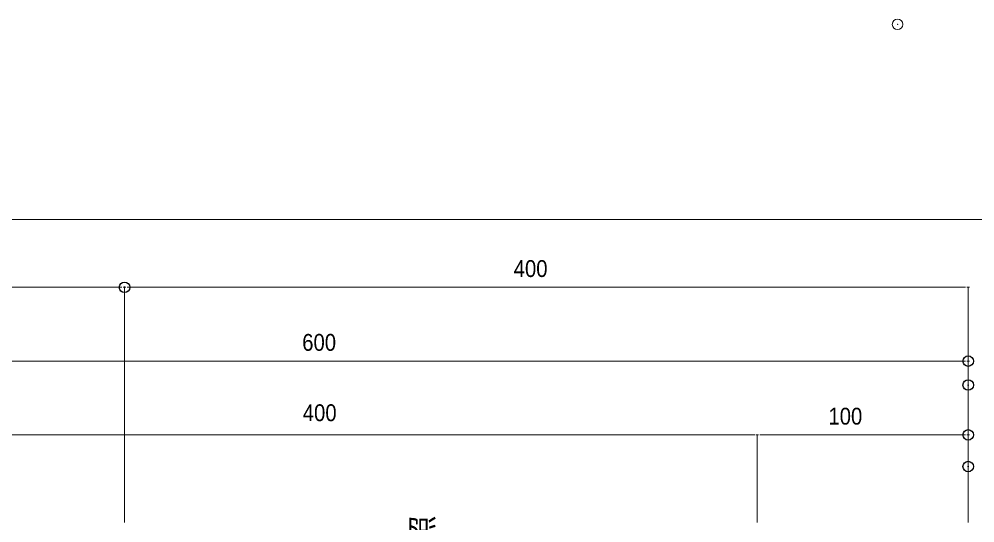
# Model space of a CAD drawing. Units: millimetres, scale not verified. Extents: x -829 to 829, y -160 to 161.
# Drawn here: x -712 to -621.4, y 83.7 to 131.5 of the extents above; entities that cross this region are included whole.
import ezdxf
from ezdxf.enums import TextEntityAlignment as Align

# ---------------------------------------------------------------- set-up
doc = ezdxf.new("R2010")
doc.units = ezdxf.units.MM
doc.header["$LTSCALE"] = 2
doc.header["$PDMODE"] = 32
doc.header["$PDSIZE"] = 1
for name, color, linetype, lineweight in [('0-0_一般', 4, 'Continuous', 9), ('0-4_寸法', 7, 'Continuous', 9), ('0-5_0', 7, 'Continuous', 9)]:
    doc.layers.add(name, color=color, linetype=linetype, lineweight=lineweight)
doc.layers.add('0-6_Defpoints', color=7, linetype='Continuous')
doc.styles.add('Osaka', font='')
doc.styles.add('ＭＳ ゴシック', font='')
doc.styles.get('Osaka').set_extended_font_data('Osaka')
doc.styles.get('ＭＳ ゴシック').set_extended_font_data('MS Gothic')

# ---------------------------------------------------------------- blocks, each defined once
blk = doc.blocks.new('_DOT')
at = {"layer": '0-5_0'}
for p, q in [((-1, 0), (-2, 0)), ((-0.5, 0), (0.5, 0))]:
    blk.add_line(p, q, dxfattribs=at)

msp = doc.modelspace()

# ---------------------------------------------------------------- linework, layer by layer
at = {"layer": '0-0_一般', "color": 5}
msp.add_lwpolyline([(-828.728, 112.5), (-428.728, 112.5), (-428.728, -147.5), (-828.728, -147.5)], close=True, dxfattribs=at)
at = {"layer": '0-0_一般', "color": 2}
msp.add_point((-628.728, 130.995), dxfattribs=at)
at = {"layer": '0-4_寸法'}
for p, q in [((-781.525, 106.051), (-702.526, 106.051)), ((-702.026, 83.751), (-702.026, 106.051)), ((-702.026, 83.751), (-702.026, 106.051)), ((-622.526, 106.051), (-701.525, 106.051)), ((-622.026, 83.751), (-622.026, 106.051)), ((-741.525, 99.051), (-622.526, 99.051)), ((-622.026, 97.782), (-622.026, 99.051)), ((-642.526, 92.051), (-721.525, 92.051)), ((-642.026, 83.751), (-642.026, 92.051)), ((-642.026, 83.751), (-642.026, 92.051)), ((-641.525, 92.051), (-622.526, 92.051)), ((-622.026, 90.051), (-622.026, 92.051))]:
    msp.add_line(p, q, dxfattribs=at)
at = {"layer": '0-6_Defpoints'}
for p in [(-702.026, 106.051), (-622.026, 99.051), (-622.026, 96.782), (-622.026, 92.051), (-622.026, 89.051)]:
    msp.add_point(p, dxfattribs=at)

# ---------------------------------------------------------------- block references
at = {"layer": '0-4_寸法', "xscale": 0.2503723, "yscale": 0.2503723}
for p in [(-702.026, 106.051), (-622.026, 106.051), (-622.026, 99.051), (-642.026, 92.051), (-622.026, 92.051)]:
    msp.add_blockref('_DOT', p, dxfattribs=at)
at = {"layer": '0-4_寸法', "xscale": 0.2503723, "yscale": 0.2503723, "rotation": 180}
for p in [(-702.026, 106.051), (-642.026, 92.051)]:
    msp.add_blockref('_DOT', p, dxfattribs=at)

# ---------------------------------------------------------------- texts
at = {"layer": '0-0_一般', "style": 'ＭＳ ゴシック'}
msp.add_text('Y断面参照', height=2.089, rotation=90, dxfattribs=at).set_placement((-672.123, 71.597), align=Align.BOTTOM_LEFT)
at = {"layer": '0-4_寸法', "style": 'Osaka', "width": 0.9}
for s, p in [('400', (-665.128, 106.551)), ('600', (-685.18, 99.551)), ('400', (-685.128, 92.876)), ('100', (-635.283, 92.551))]:
    msp.add_text(s, height=1.598, dxfattribs=at).set_placement(p, align=Align.BOTTOM_LEFT)

doc.saveas('drawing.dxf')
